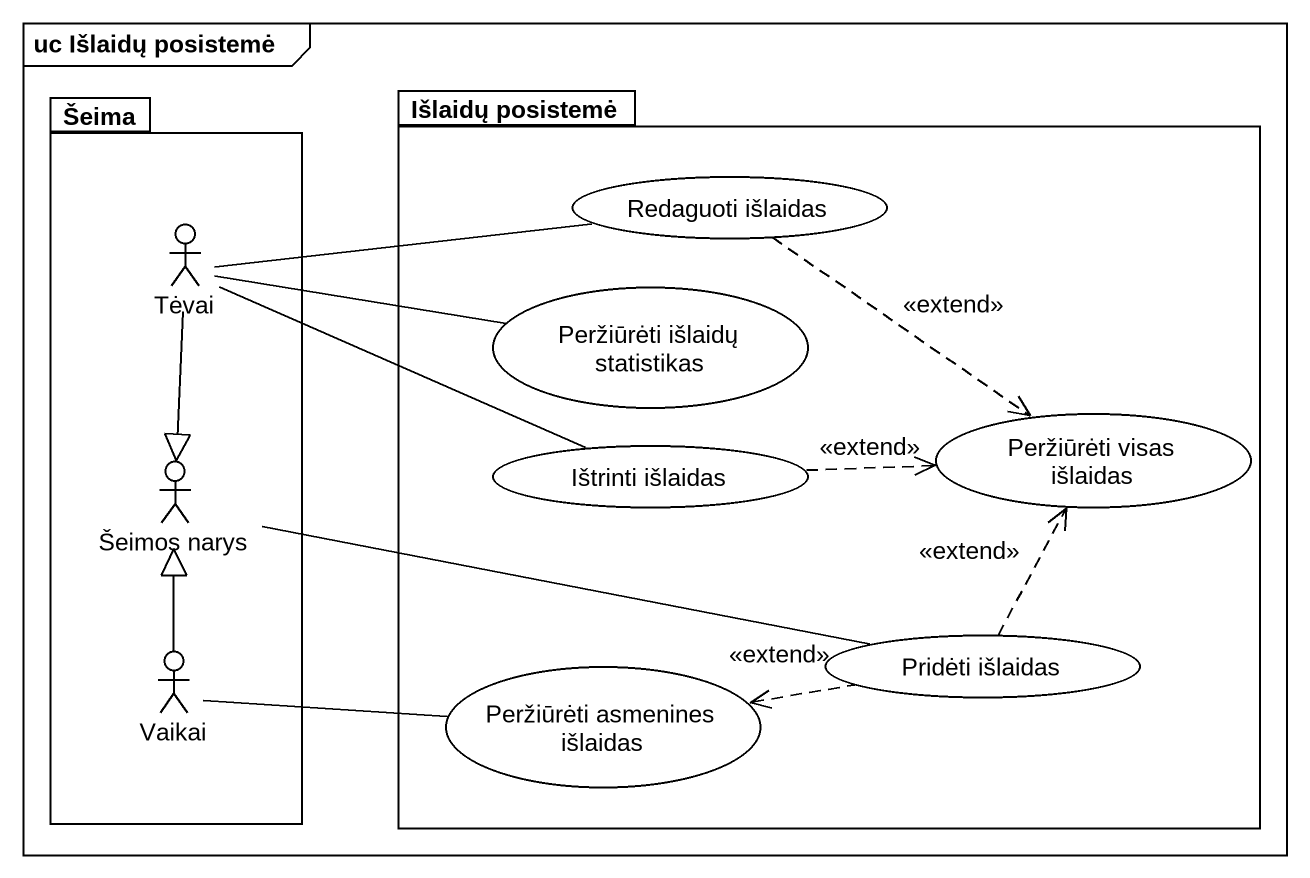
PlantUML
@startuml
mainframe uc Išlaidų posistemė
package Šeima {
  actor Tėvai
  actor "Šeimos narys" as Šeimos_narys
  actor Vaikai
}
package "Išlaidų posistemė" as Išlaidų_posistemė {
  usecase "Redaguoti išlaidas" as Redaguoti_išlaidas
  usecase "Peržiūrėti išlaidų statistikas" as Peržiūrėti_išlaidų
  usecase "Ištrinti išlaidas" as Ištrinti_išlaidas
  usecase "Peržiūrėti visas išlaidas" as Peržiūrėti_visas_išlaidas
  usecase "Peržiūrėti asmenines išlaidas" as Peržiūrėti_asmenines
  usecase "Pridėti išlaidas" as Pridėti_išlaidas
}
Redaguoti_išlaidas ..> Peržiūrėti_visas_išlaidas : <<extend>>
Tėvai -right- Redaguoti_išlaidas
Tėvai -right- Peržiūrėti_išlaidų
Tėvai --|> Šeimos_narys
Tėvai -right- Ištrinti_išlaidas
Šeimos_narys -right- Pridėti_išlaidas
Ištrinti_išlaidas .right.> Peržiūrėti_visas_išlaidas : <<extend>>
Vaikai -up-|> Šeimos_narys
Vaikai -right- Peržiūrėti_asmenines
Pridėti_išlaidas .up.> Peržiūrėti_visas_išlaidas : <<extend>>
Pridėti_išlaidas .left.> Peržiūrėti_asmenines : <<extend>>
@enduml
